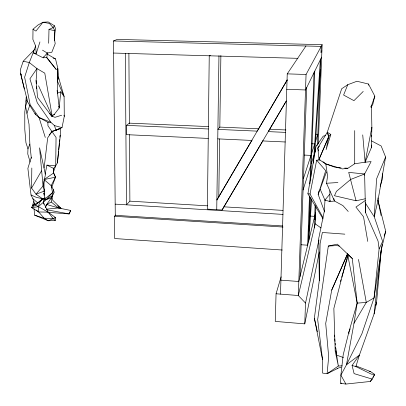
<?xml version="1.0" encoding="UTF-8"?>
<svg xmlns="http://www.w3.org/2000/svg" width="406" height="406" viewBox="0 0 406 406"><rect width="100%" height="100%" fill="white"/><g stroke="black" fill="none" stroke-linecap="round" stroke-linejoin="round"><path stroke-width="0.61" d="M371.18 107.194L372.759 104.509L374.819 96.141L368.475 84.027L356.94 81.261L347.754 84.707L341.685 88.741L327.266 132.27L317.827 147.982L318.979 159.467L325.8 163.917L342.319 168.932L347.866 168.292L354.712 163.76L354.727 130.595M329.88 190.84L329.86 201.579L334.458 201.006L342.923 205.603L348.221 211.48M356.087 365.984L370.419 371.536L374.708 374.403L372.256 379.118L370.333 381.462L345.882 384.056L340.593 383.34L340.883 375.134L346.475 364.776L361.913 333.747L374.043 297.918L379.108 248.873L378.072 241.108L365.522 212.536L365.578 204.436M53.77 115.04L59.205 107.981L57.53 92.964L57.769 68.726L57.297 69.893M35.611 45.949L33.155 52.79L43.148 57.819L47.258 53.054L51.811 52.247L55.206 43.645L54.252 37.936L54.967 30.749L55.561 28.821L54.44 25.756L48.187 21.944L42.929 22.249L38.032 24.979L33.003 29.217L32.881 39.382L35.611 45.949L36.236 53.465L33.155 52.79L29.303 62.549L24.619 77.201L30.176 104.784L39.037 117.486L45.274 137.431M44.127 189.927L44.736 190.952L35.992 194.19L43.051 186.034L45.431 174.58L39.575 147.809L43.051 186.034L44.736 190.952L44.254 194.246L44.924 197.966L42.64 198.828L35.992 194.19L31.582 188.074L31.82 168.018M51.745 187.44L55.48 177.163L53.318 172.311L55.708 165.836L56.053 137.421L47.954 125.799L47.862 122.318L39.037 117.486L35.434 114.411L27.709 102.053L20.523 73.181L20.3 69.949L23.223 61.23L34.84 49.207M216.743 209.684L218.961 55.759M218.783 197.032L219.646 138.918M219.813 127.545L220.884 55.531M31.333 158.345L29.861 144.094L29.029 124.266L25.588 106.372L26.223 96.851M57.769 68.726L57.55 81.352L64.102 96.491L64.27 116.37L62.011 127.651L51.953 131.59L49.156 134.97M354.712 163.76L365.121 162.207L371.449 147.485L371.86 127.281L371.48 105.707L374.819 96.141M48.674 43.264L48.989 29.425L53.095 27.623L54.44 25.756M337.711 368.404L327.099 373.728L322.552 373.094L322.511 359.488L314.371 318.233L319.294 280.516L320.101 243.595L322.379 232.486L344.831 234.155M281.109 276.841L276.065 293.777L275.248 321.405L304.759 323.871L319.324 252.004M280.5 294.122L287.235 73.867L305.946 45.99M282.667 225.959L115.284 215.317L113.482 40.965L117.222 39.412L322.131 44.685L306.063 74.471L298.319 295.507L305.525 303.069L304.759 323.871M300.024 276.506L306.692 87.574M309.479 195.9L307.657 245.204L301.232 244.767M309.92 183.888L314.026 72.644M308.443 241.976L310.108 197.047M310.742 179.959L310.793 178.696M310.839 177.427L314.777 71.111M29.861 144.094L27.973 148.835L27.77 153.986L30.176 162.111M314.249 227.969L314.472 222.163L315.442 218.108M315.132 205.02L314.559 219.839L315.533 215.814M320.73 58.992L317.472 143.983L316.929 145.724M276.065 293.777L298.319 295.507L315.223 223.838L315.898 206.385M318.304 143.927L322.131 44.685M54.561 40.575L54.967 30.749L53.095 27.623L49.405 23.401L42.929 22.249L35.926 31.1L33.003 29.217M382.574 173.712L382.345 179.173L380.168 186.339M48.055 212.308L69.203 213.937L70.695 210.45L58.449 207.963L51.268 202.01L51.526 197.631L52.602 195.438L53.353 189.622L51.166 185.628L44.031 179.579L53.653 173.017L53.577 168.399L55.708 165.836L57.403 162.887L60.667 132.082L60.245 128.367M52.602 195.438L46.188 199.635L43.356 202.269L48.131 212.165L53.145 218.57L55.282 220.605L55.723 217.717L48.131 212.165L35.637 205.071L31.704 207.664L38.687 211.952L44.087 218.189L48.233 220.757L55.282 220.605M329.723 194.301L325.013 200.011L324.292 211.211L318.73 238.479L319.294 280.516M371.272 136.365L371.348 135.152M371.586 131.519L371.86 127.281L365.121 162.207L371.109 161.598L364.613 173.991L365.522 212.536M53.389 171.195L53.577 168.399L46.939 165.135L45.122 174.164M308.839 231.308L311.047 198.504M313.422 163.176L320.375 59.718M308.885 240.179L311.595 199.737M314.564 155.503L320.324 69.568M36.225 83.565L36.119 80.418L36.961 68.573L29.303 62.549L23.223 61.23M382.178 244.554L381.254 249.989L376.504 303.115L374.104 313.884L359.422 355.047L355.889 366.582L371.317 374.139L374.708 374.403L372.835 377.428M57.363 93.197L60.743 91.822L59.205 107.981L58.738 106.26M57.403 162.887L58.566 150.966M58.687 149.712L59.362 142.81M59.484 141.557L59.667 139.674M59.91 137.167L60.098 135.284M374.104 313.884L381.254 249.989L385.7 231.288L377.981 200.361L377.9 197.869M44.127 167.856L47.675 137.842L51.953 131.59L52.998 130.874M46.406 57.317L56.297 69.588L46.797 57.439L47.406 52.821M333.808 198.559L334.458 201.006L326.52 183.263L327.566 176.092L325.8 163.917L323.003 161.74M372.256 379.118L354.103 373.632L352.068 365.471L359.422 355.047L346.475 364.776L353.991 323.293L357.173 303.125L352.306 258.556L337.295 244.153L328.317 246.051L317.68 319.547L322.511 359.488M381.254 249.989L374.043 297.918L366.293 302.429L357.173 303.125L348.825 332.301L343.187 354.905L340.883 375.134L345.882 384.056M323.12 218.981L307.9 193.824L315.954 146.627L323.242 136.117L325.653 135.594M379.108 248.873L382.635 241.423L374.271 216.819L377.981 200.361L385.604 157.026L381.163 146.003L371.531 140.887M347.709 253.43L331.712 290.107L325.708 323.435L328.687 356.793L327.099 373.728L338.345 366.034L342.121 365.816M322.963 217.611L310.042 193.992L316.67 160.182L320.101 159.964M305.525 303.069L318.898 239.966M371.064 107.56L371.48 105.707L370.805 106.763M318.999 190.937L318.177 194.444L324.627 211.937M315.665 212.363L298.811 281.495L280.927 280.155M347.729 254.963L333.859 308.423L335.189 351.068L338.345 366.034L335.96 350.713M27.116 101.17L25.588 106.372L24.786 111.914L24.781 129.306L25.959 142.816L27.973 148.835M32.825 207.908L31.704 207.664L33.86 201.477M340.401 281.485L340.949 279.673M341.679 277.257L348.079 256.115M31.353 157.142L27.882 168.358L31.034 194.997L32.871 198.635L34.83 204.487L32.653 205.537L33.48 204.685M330.819 134.462L326.094 149.677L328.835 136.157L327.266 132.27L330.819 134.462L328.835 136.157L318.979 159.467L327.774 139.248M303.079 190.003L310.58 166.013M311.351 163.552L313.955 155.229M314.751 152.676L315.66 149.778M384.157 236.104L385.7 231.288M36.236 53.465L39.955 41.93M303.49 178.381L310.971 155.402L304.398 155.082M311.742 153.042L314.716 143.907L311.859 143.775M315.503 141.491L317.842 134.305L315.969 134.224M330.261 200.386L329.86 201.579L325.013 200.011M327.952 138.735L328.835 136.157L328.896 137.345M26.963 113.274L29.826 105.21M69.923 211.922L69.203 213.937L46.969 209.821M42.731 199.295L44.924 197.966L43.356 202.269L38.372 206.654L31.704 207.664M326.48 171.916L318.177 194.444L325.724 170.687L316.67 160.182M350.211 328.835L348.825 332.301L349.013 333.539M347.754 84.707L343.603 95.045L353.946 100.668L363.223 91.431M385.604 157.026L376.57 178.904L374.271 216.819L365.116 202.65M375.53 305.449L376.504 303.115L376.022 302.023M331.712 290.107L347.409 254.212M45.472 207.182L46.695 204.457L51.526 197.631L54.221 192.292L53.353 189.622M45.32 207.309L46.695 204.457L51.268 202.01M321.653 57.119L305.52 89.959L286.763 89.3M53.653 173.017L55.48 177.163L51.166 185.628L52.526 192.606L46.188 199.635L43.386 200.102M321.892 50.912L320.973 52.699L321.212 46.386L113.482 40.965M31.582 188.074L41.539 170.825M210.46 55.515L209.247 55.48L207.385 209.115L222.077 210.009L262.844 140.78M287.189 79.916L216.88 200.031L252.045 140.136M258.444 129.204L287.23 80.028M269.279 129.864L286.007 101.48M222.077 210.009L286.367 100.937M353.991 323.293L366.293 302.429L358.493 259.404M70.106 211.419L70.695 210.45M370.333 381.462L371.896 378.94M43.838 56.784L43.148 57.819L46.797 57.439M33.155 52.79L33.865 51.75M25.908 101.165L26.862 99.764M319.461 146.099L317.827 147.982L318.537 150.966M52.156 115.974L44.787 73.161L36.961 68.573L29.922 78.83L37.256 102.764L50.877 122.323L54.511 125.616L55.942 130.285L56.738 129.392M129.438 134.645L129.884 201.153L126.449 204.827L125.302 53.384M282.266 250.025L114.614 238.53L114.375 216.281L115.598 214.987M43.665 199.305L44.924 197.966M35.637 205.071L42.64 198.828L36.144 197.27L31.034 194.997L31.856 195.788M52.526 192.606L44.097 199.666L46.188 199.635L51.526 197.631M34.809 203.304L34.83 204.487L37.631 202.878L42.64 198.828L39.636 202.579L38.372 206.654L38.687 211.952L48.131 212.165M208.242 138.431L126.51 134.66L126.444 125.363L129.357 123.14L208.481 126.591M365.283 200.518L355.945 207.07L363.532 216.799L367.76 241.397M36.119 80.418L37.509 97.308L51.577 116.035L54.521 114.269M32.653 205.537L35.332 204.132M54.546 217.306L55.723 217.717L48.233 220.757L34.662 215.18L34.013 208.735M55.942 130.285L60.738 128.392L59.027 128.626M364.781 175.219L364.613 173.991L350.647 179.457L336.417 191.378L334.478 195.733L356.057 200.772L365.243 198.773M51.953 131.59L60.738 128.392M337.538 368.338L341.136 367.197M61.651 115.233L54.972 117.314L51.577 116.035M340.593 383.34L341.781 383.086M44.031 179.579L55.48 177.163M46.32 209.181L58.449 207.963L60.981 208.349L52.78 200.3L51.897 196.164M43.559 191.028L44.736 190.952M326.52 183.263L337.909 182.533M328.317 246.051L336.909 245.569L339.35 246.112M369.15 371.576L370.419 371.536M47.862 122.318L50.877 122.323L39.037 117.486M113.609 53.049L297.918 58.337M287.235 73.867L306.063 74.471M53.145 218.57L44.087 218.189L34.662 215.18M285.905 129.966L269.635 129.26L268.28 131.62L285.367 132.376M126.444 125.363L208.354 128.976M217.763 138.867L251.766 140.435M262.783 140.943L285.266 141.983M129.884 201.153L207.491 205.837M223.914 206.827L282.992 210.394M115.167 204.137L283.007 214.404M310.412 216.083L314.696 216.342M114.375 216.281L283.063 227.045M337.868 167.546L340.994 167.779M344.745 168.059L347.866 168.292L346.658 168.185M307.9 193.824L310.042 193.992M46.939 165.135L55.708 165.836M339.401 167.526L334.559 167.084L325.8 163.917M364.613 173.991L348.698 172.377L356.057 200.772M48.989 29.425L54.967 30.749M54.511 125.616L62.011 127.651M352.068 365.471L355.889 366.582M46.695 204.457L58.449 207.963M343.451 357.519L336.412 355.083L335.94 348.541M53.166 58.109L55.531 58.926L57.759 68.112L58.789 79.419M46.842 53.902L55.531 58.926M42.478 50.151L47.258 53.054M315.223 223.838L321.044 227.974M57.627 205.669L60.981 208.349M36.317 210.049L38.687 211.952M43.346 193.495L44.254 194.246M32.871 198.635L37.631 202.878M352.306 258.556L347.546 254.065L357.173 303.125M49.481 113.416L51.866 116.141M60.743 91.822L64.102 96.491L58.428 76.952M21.391 74.856L20.523 73.181L24.294 88.965M38.565 85.808L52.262 116.593M320.172 189.16L325.115 200.574M35.038 113.259L35.434 114.411M327.266 132.27L328.596 136.807M63.965 115.167L64.27 116.37M314.371 318.233L317.355 331.773M43.376 201.909L43.884 204.289M377.981 200.361L381.067 215.484M57.063 90.492L57.53 92.964M334.346 335.107L334.539 336.98M334.732 338.853L334.991 341.35M335.183 343.222L335.376 345.095M335.574 346.968L335.767 348.84M362.725 134.904L365.121 162.207M371.287 144.983L371.449 147.485M368.475 84.027L368.531 85.255M36.327 86.711L36.393 88.599M128.89 53.562L129.362 123.876M44.031 180.837L44.066 190.252M44.071 192.759L44.081 195.271M258.693 128.783L257.211 131.133L217.9 129.397L219.824 127.088L258.693 128.783"/></g></svg>
